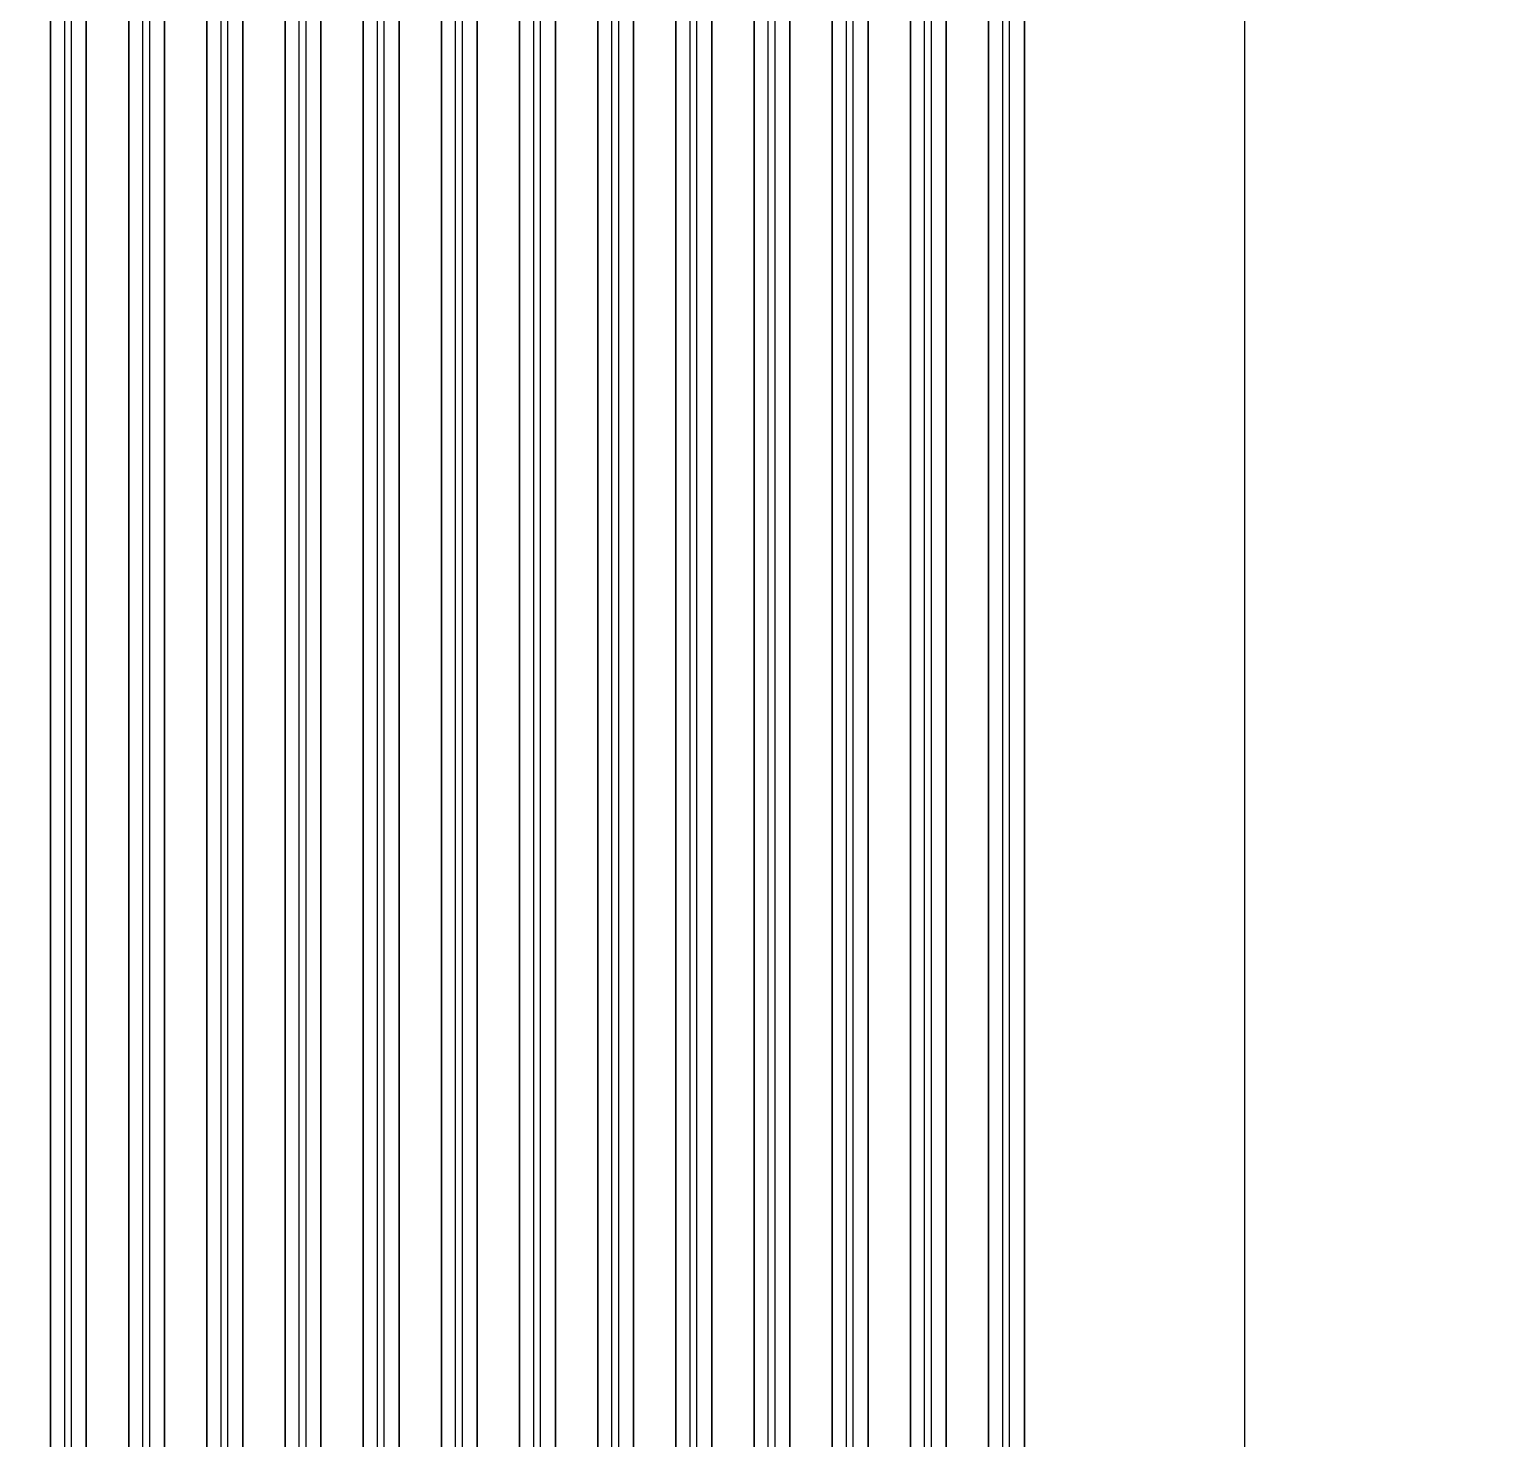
# Model space of a CAD drawing. Extents: x -2057 to 2225, y -44 to 31181.
# Drawn here: x 534.3 to 984.5, y 3863.2 to 4296 of the extents above; entities that cross this region are included whole.
import ezdxf

# ---------------------------------------------------------------- set-up
doc = ezdxf.new("R2010")
doc.units = 0
for name, color, linetype in [('etching', 7, 'CONTINUOUS'), ('L2D0_etching2', 4, 'CONTINUOUS'), ('L3D0_etching3', 5, 'CONTINUOUS'), ('metalization', 8, 'CONTINUOUS'), ('polyimide', 9, 'CONTINUOUS'), ('polyimide_etch_borders', 10, 'CONTINUOUS')]:
    doc.layers.add(name, color=color, linetype=linetype)

msp = doc.modelspace()

# ---------------------------------------------------------------- linework, layer by layer
at = {"layer": 'etching'}
for points in [[(1890.612, 20342.595), (1890.612, 10404.624), (907.37, 8971.06), (907.37, 3311.52), (208.395, -1.125), (80.82, -44.08), (0, 0), (-775.12, 3311.52), (-775.12, 8985.76), (-1736.396, 10397.27), (-1736.396, 20343.044)], [(540.792, 9035.371), (540.792, 2452.185)], [(551.792, 2452.185), (551.792, 9035.371)], [(564.792, 9035.371), (564.792, 2552.185)], [(575.792, 2552.185), (575.792, 9035.371)], [(588.792, 9035.371), (588.792, 2652.185)], [(599.792, 2652.185), (599.792, 9035.371)], [(612.792, 9035.371), (612.792, 2752.185)], [(623.792, 2752.185), (623.792, 9035.371)], [(636.792, 9035.371), (636.792, 2852.185)], [(647.792, 2852.185), (647.792, 9035.371)], [(660.792, 9035.371), (660.792, 2952.185)], [(671.792, 2952.185), (671.792, 9035.371)], [(684.792, 9035.371), (684.792, 3052.185)], [(695.792, 3052.185), (695.792, 9035.371)], [(708.792, 9035.371), (708.792, 3152.185)], [(719.792, 3152.185), (719.792, 9035.371)], [(732.792, 9035.371), (732.792, 3252.185)], [(743.792, 3252.185), (743.792, 9035.371)], [(756.792, 9035.371), (756.792, 3352.185)], [(767.792, 3352.185), (767.792, 9035.371)], [(780.792, 9035.371), (780.792, 3452.185)], [(791.792, 3452.185), (791.792, 9035.371)], [(804.792, 9035.371), (804.792, 3552.185)], [(815.792, 3552.185), (815.792, 9035.371)], [(828.792, 9035.371), (828.792, 3652.185)], [(839.792, 3652.185), (839.792, 9033.144)]]:
    msp.add_lwpolyline(points, dxfattribs=at)
at = {"layer": 'L2D0_etching2'}
msp.add_lwpolyline([(1890.612, 20342.595), (1890.612, 10404.624), (907.37, 8971.06), (907.37, 3311.52), (208.395, -1.125), (80.82, -44.08), (0, 0), (-775.12, 3311.52), (-775.12, 8985.76), (-1736.396, 10397.27), (-1736.396, 20343.044)], dxfattribs=at)
at = {"layer": 'L3D0_etching3'}
for points in [[(1890.612, 20342.595), (1890.612, 10404.624), (907.37, 8971.06), (907.37, 3311.52), (208.395, -1.125), (80.82, -44.08), (0, 0), (-775.12, 3311.52), (-775.12, 8985.76), (-1736.396, 10397.27), (-1736.396, 20343.044)], [(540.792, 9035.371), (540.792, 2452.185)], [(551.792, 2452.185), (551.792, 9035.371)], [(564.792, 9035.371), (564.792, 2552.185)], [(575.792, 2552.185), (575.792, 9035.371)], [(588.792, 9035.371), (588.792, 2652.185)], [(599.792, 2652.185), (599.792, 9035.371)], [(612.792, 9035.371), (612.792, 2752.185)], [(623.792, 2752.185), (623.792, 9035.371)], [(636.792, 9035.371), (636.792, 2852.185)], [(647.792, 2852.185), (647.792, 9035.371)], [(660.792, 9035.371), (660.792, 2952.185)], [(671.792, 2952.185), (671.792, 9035.371)], [(684.792, 9035.371), (684.792, 3052.185)], [(695.792, 3052.185), (695.792, 9035.371)], [(708.792, 9035.371), (708.792, 3152.185)], [(719.792, 3152.185), (719.792, 9035.371)], [(732.792, 9035.371), (732.792, 3252.185)], [(743.792, 3252.185), (743.792, 9035.371)], [(756.792, 9035.371), (756.792, 3352.185)], [(767.792, 3352.185), (767.792, 9035.371)], [(780.792, 9035.371), (780.792, 3452.185)], [(791.792, 3452.185), (791.792, 9035.371)], [(804.792, 9035.371), (804.792, 3552.185)], [(815.792, 3552.185), (815.792, 9035.371)], [(828.792, 9035.371), (828.792, 3652.185)], [(839.792, 3652.185), (839.792, 9033.144)]]:
    msp.add_lwpolyline(points, dxfattribs=at)
at = {"layer": 'metalization'}
for points in [[(545.142, 2447.204), (545.142, 9040.22)], [(547.142, 9040.22), (547.142, 2447.204)], [(569.142, 2547.204), (569.142, 9040.22)], [(571.142, 9040.22), (571.142, 2547.204)], [(593.142, 2647.204), (593.142, 9040.22)], [(595.142, 9040.22), (595.142, 2647.204)], [(617.142, 2747.204), (617.142, 9040.22)], [(619.142, 9040.22), (619.142, 2747.204)], [(641.142, 2847.204), (641.142, 9040.22)], [(643.142, 9040.22), (643.142, 2847.204)], [(665.142, 2947.204), (665.142, 9040.22)], [(667.142, 9040.22), (667.142, 2947.204)], [(689.142, 3047.204), (689.142, 9040.22)], [(691.142, 9040.22), (691.142, 3047.204)], [(713.142, 3147.204), (713.142, 9040.22)], [(715.142, 9040.22), (715.142, 3147.204)], [(737.142, 3247.204), (737.142, 9040.22)], [(739.142, 9040.22), (739.142, 3247.204)], [(761.142, 3347.204), (761.142, 9040.22)], [(763.142, 9040.22), (763.142, 3347.204)], [(785.142, 3447.204), (785.142, 9040.22)], [(787.142, 9040.22), (787.142, 3447.204)], [(809.142, 3547.204), (809.142, 9040.22)], [(811.142, 9040.22), (811.142, 3547.204)], [(833.142, 3647.204), (833.142, 9040.22)], [(835.142, 9040.22), (835.142, 3647.204)]]:
    msp.add_lwpolyline(points, dxfattribs=at)
at = {"layer": 'polyimide'}
for points in [[(540.792, 2452.185), (540.792, 9035.371)], [(540.792, 9035.371), (540.792, 2452.185)], [(551.792, 9035.371), (551.792, 2452.185)], [(551.792, 2452.185), (551.792, 9035.371)], [(564.792, 2552.185), (564.792, 9035.371)], [(564.792, 9035.371), (564.792, 2552.185)], [(575.792, 9035.371), (575.792, 2552.185)], [(575.792, 2552.185), (575.792, 9035.371)], [(588.792, 2652.185), (588.792, 9035.371)], [(588.792, 9035.371), (588.792, 2652.185)], [(599.792, 9035.371), (599.792, 2652.185)], [(599.792, 2652.185), (599.792, 9035.371)], [(612.792, 2752.185), (612.792, 9035.371)], [(612.792, 9035.371), (612.792, 2752.185)], [(623.792, 9035.371), (623.792, 2752.185)], [(623.792, 2752.185), (623.792, 9035.371)], [(636.792, 2852.185), (636.792, 9035.371)], [(636.792, 9035.371), (636.792, 2852.185)], [(647.792, 9035.371), (647.792, 2852.185)], [(647.792, 2852.185), (647.792, 9035.371)], [(660.792, 2952.185), (660.792, 9035.371)], [(660.792, 9035.371), (660.792, 2952.185)], [(671.792, 9035.371), (671.792, 2952.185)], [(671.792, 2952.185), (671.792, 9035.371)], [(684.792, 3052.185), (684.792, 9035.371)], [(684.792, 9035.371), (684.792, 3052.185)], [(695.792, 9035.371), (695.792, 3052.185)], [(695.792, 3052.185), (695.792, 9035.371)], [(708.792, 3152.185), (708.792, 9035.371)], [(708.792, 9035.371), (708.792, 3152.185)], [(719.792, 9035.371), (719.792, 3152.185)], [(719.792, 3152.185), (719.792, 9035.371)], [(732.792, 3252.185), (732.792, 9035.371)], [(732.792, 9035.371), (732.792, 3252.185)], [(743.792, 9035.371), (743.792, 3252.185)], [(743.792, 3252.185), (743.792, 9035.371)], [(756.792, 3352.185), (756.792, 9035.371)], [(756.792, 9035.371), (756.792, 3352.185)], [(767.792, 9035.371), (767.792, 3352.185)], [(767.792, 3352.185), (767.792, 9035.371)], [(780.792, 3452.185), (780.792, 9035.371)], [(780.792, 9035.371), (780.792, 3452.185)], [(791.792, 9035.371), (791.792, 3452.185)], [(791.792, 3452.185), (791.792, 9035.371)], [(804.792, 3552.185), (804.792, 9035.371)], [(804.792, 9035.371), (804.792, 3552.185)], [(815.792, 9035.371), (815.792, 3552.185)], [(815.792, 3552.185), (815.792, 9035.371)], [(828.792, 3652.185), (828.792, 9035.371)], [(828.792, 9035.371), (828.792, 3652.185)], [(839.792, 9033.144), (839.792, 3652.185)], [(839.792, 3652.185), (839.792, 9033.144)]]:
    msp.add_lwpolyline(points, dxfattribs=at)
at = {"layer": 'polyimide_etch_borders'}
msp.add_lwpolyline([(1890.612, 20342.595), (1890.612, 10404.624), (907.37, 8971.06), (907.37, 3311.52), (208.395, -1.125), (80.82, -44.08), (0, 0), (-775.12, 3311.52), (-775.12, 8985.76), (-1736.396, 10397.27), (-1736.396, 20343.044)], dxfattribs=at)

doc.saveas('drawing.dxf')
